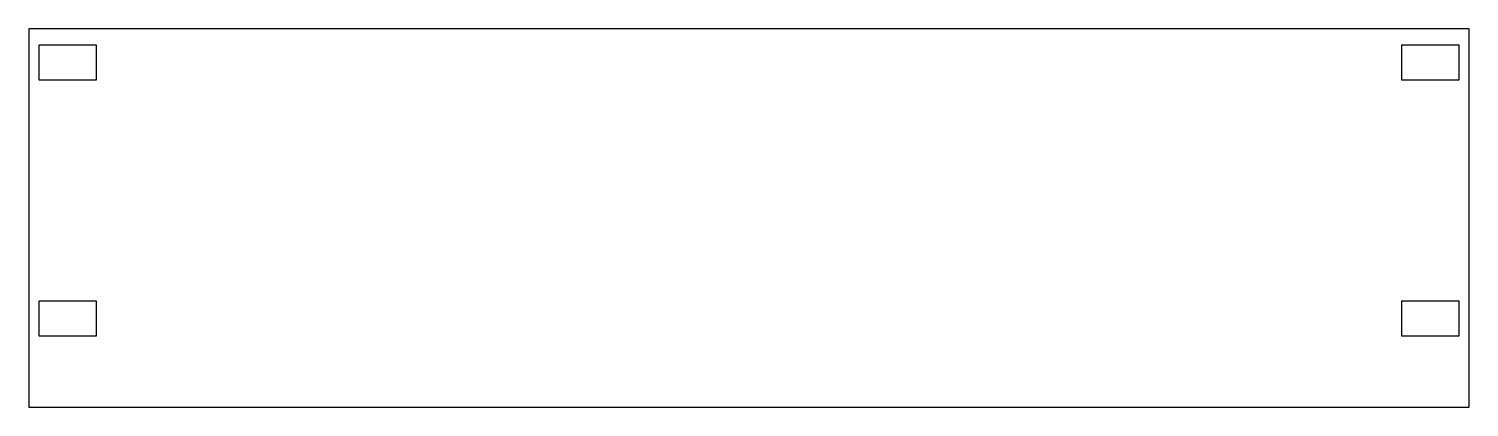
# Model space of a CAD drawing. Header units: millimetres. Extents: x 0 to 250, y 0 to 66.
import ezdxf

# ---------------------------------------------------------------- set-up
doc = ezdxf.new("R2010")
doc.units = ezdxf.units.MM

msp = doc.modelspace()

# ---------------------------------------------------------------- linework, layer by layer
for p, q in [((250, 65.675), (0, 65.675)), ((0, 65.675), (0, 0)), ((250, 0), (250, 65.675)), ((11.74, 62.825), (1.74, 62.825)), ((1.74, 62.825), (1.74, 56.825)), ((11.74, 56.825), (11.74, 62.825)), ((248.26, 62.825), (238.26, 62.825)), ((238.26, 62.825), (238.26, 56.825)), ((248.26, 56.825), (248.26, 62.825)), ((1.74, 56.825), (11.74, 56.825)), ((238.26, 56.825), (248.26, 56.825)), ((11.74, 18.375), (1.74, 18.375)), ((1.74, 18.375), (1.74, 12.375)), ((11.74, 12.375), (11.74, 18.375)), ((248.26, 18.375), (238.26, 18.375)), ((238.26, 18.375), (238.26, 12.375)), ((248.26, 12.375), (248.26, 18.375)), ((1.74, 12.375), (11.74, 12.375)), ((238.26, 12.375), (248.26, 12.375)), ((0, 0), (250, 0))]:
    msp.add_line(p, q)

doc.saveas('drawing.dxf')
